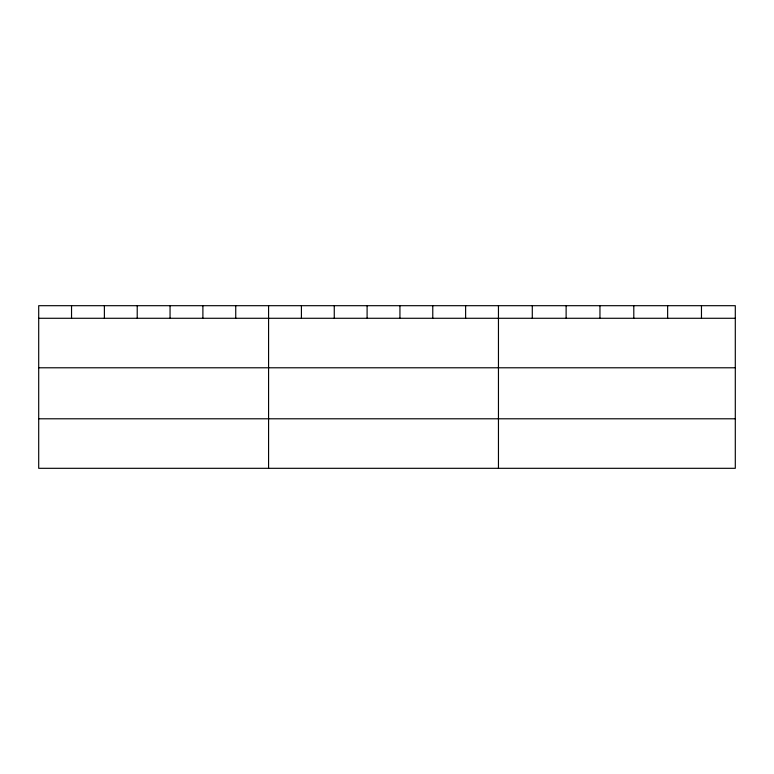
<?xml version="1.0" encoding="UTF-8"?>
<svg xmlns="http://www.w3.org/2000/svg" width="774" height="774" viewBox="0 0 774 774"><rect width="100%" height="100%" fill="white"/><g stroke="black" fill="none" stroke-linecap="round" stroke-linejoin="round"><path stroke-width="1.16" d="M735.3 367.785L735.3 305.691L38.7 305.691L38.7 468.309L735.3 468.309L735.3 367.785L38.7 367.785M38.7 318.278L735.3 318.278M38.7 418.792L735.3 418.792M701.467 305.691L701.467 318.278M667.633 305.691L667.633 318.278M633.8 305.691L633.8 318.278M599.956 305.691L599.956 318.278M566.123 305.691L566.123 318.278M532.289 305.691L532.289 318.278M498.456 305.691L498.456 468.309M465.619 305.691L465.619 318.278M432.772 305.691L432.772 318.278M399.935 305.691L399.935 318.278M367.099 305.691L367.099 318.278M334.262 305.691L334.262 318.278M301.415 305.691L301.415 318.278M268.578 305.691L268.578 468.309M235.741 305.691L235.741 318.278M202.894 305.691L202.894 318.278M170.057 305.691L170.057 318.278M137.221 305.691L137.221 318.278M104.384 305.691L104.384 318.278M71.537 305.691L71.537 318.278"/></g></svg>
